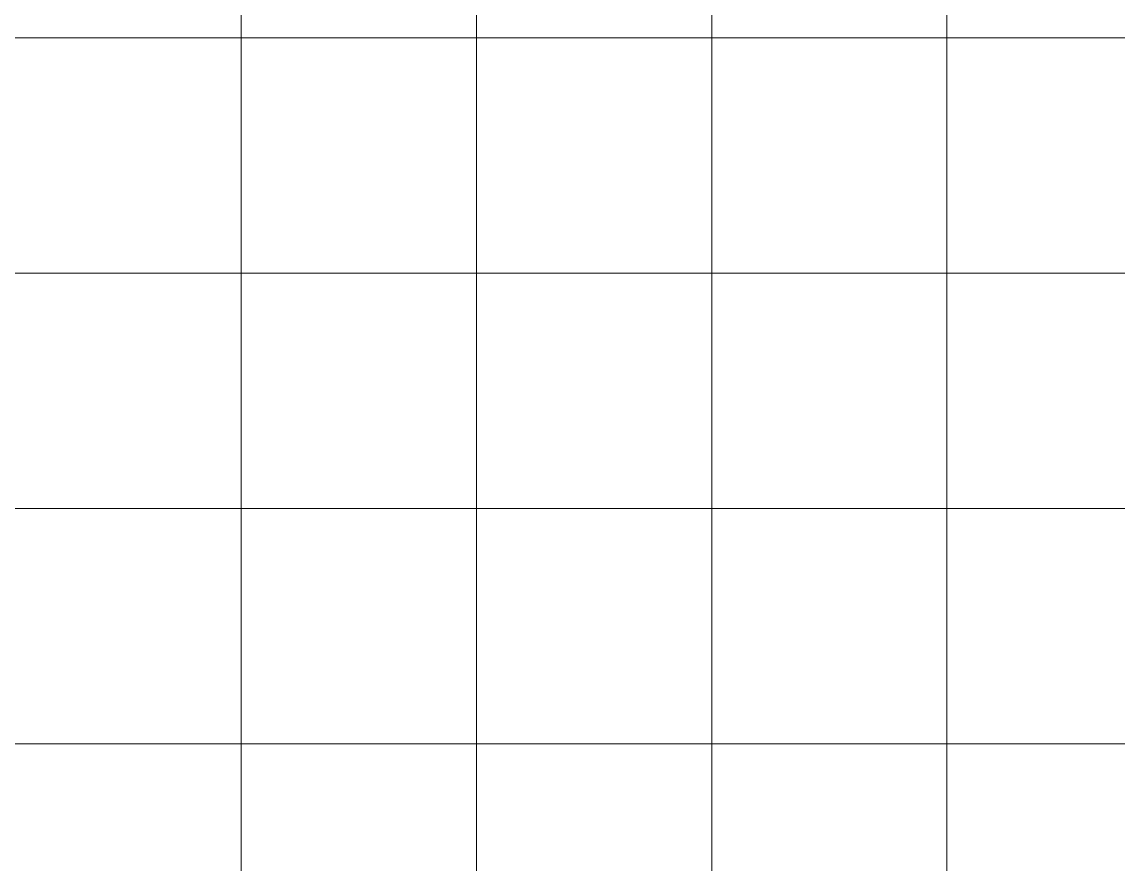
# Model space of a CAD drawing. Header units: millimetres. Extents: x 684983 to 685377, y 990360 to 990509.
# Drawn here: x 685202.11 to 685211.43, y 990449.02 to 990456.17 of the extents above; entities that cross this region are included whole.
import ezdxf

# ---------------------------------------------------------------- set-up
doc = ezdxf.new("R2010")
doc.units = ezdxf.units.MM
doc.layers.add('grid', color=8, linetype='Continuous', lineweight=9)

msp = doc.modelspace()

# ---------------------------------------------------------------- linework, layer by layer
at = {"layer": 'grid'}
for p, q in [((685203.9771, 990509.1548), (685203.9771, 990370.8996)), ((685205.9771, 990509.1548), (685205.9771, 990370.8996)), ((685207.9771, 990509.1548), (685207.9771, 990370.8996)), ((685209.9771, 990509.1548), (685209.9771, 990370.8996)), ((685221.1591, 990456.0381), (685118.727, 990456.0381)), ((685221.1591, 990454.0381), (685118.727, 990454.0381)), ((685221.1591, 990452.0381), (685118.727, 990452.0381)), ((685221.1591, 990450.0381), (685118.727, 990450.0381))]:
    msp.add_line(p, q, dxfattribs=at)

doc.saveas('drawing.dxf')
